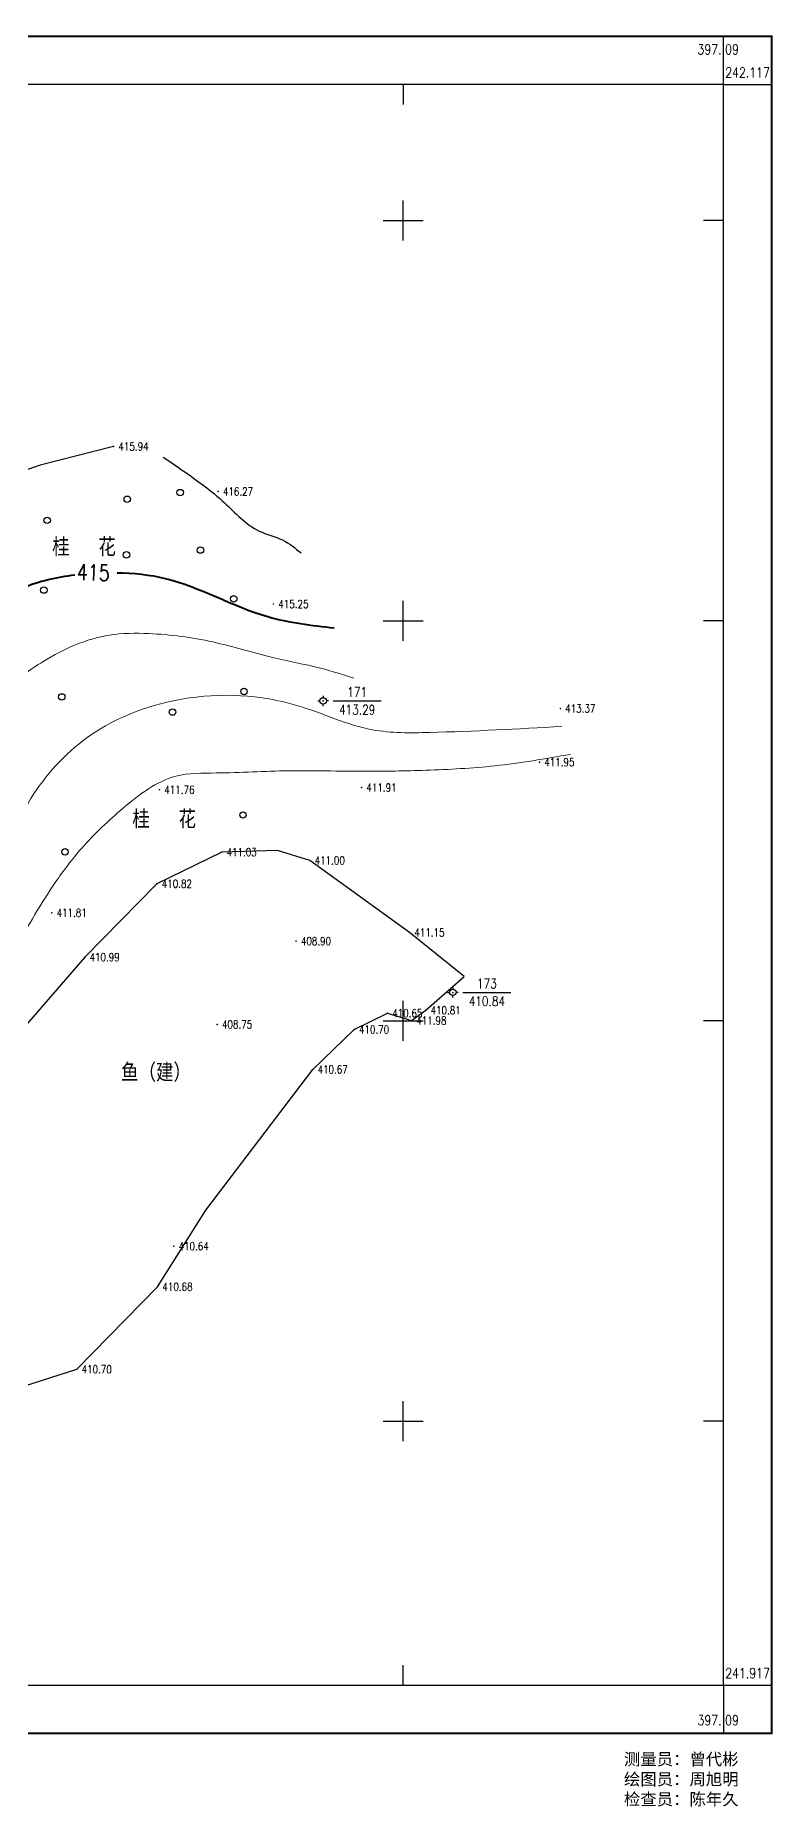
# Model space of a CAD drawing. Extents: x 396834 to 397278, y 241901 to 242133.
# Drawn here: x 397004.1 to 397096.1, y 241901.8 to 242123.1 of the extents above; entities that cross this region are included whole.
import ezdxf
from ezdxf.enums import TextEntityAlignment as Align

# ---------------------------------------------------------------- set-up
doc = ezdxf.new("R2010")
doc.units = 0
doc.header["$LTSCALE"] = 0.5
doc.header["$PDSIZE"] = 0.2
doc.linetypes.add('10411', pattern=[4, 2, 2, 1e-11])
doc.linetypes.add('10421', pattern=[2, 2, 1e-11])
doc.layers.add('GCD', color=1, linetype='Continuous')
doc.layers.add('地形图', color=252, linetype='Continuous')
doc.styles.add('textstyle4', font='', dxfattribs={"width": 0.8})
doc.styles.add('textstyle7', font='')
doc.styles.get('textstyle4').set_extended_font_data('rs')
doc.styles.get('textstyle7').set_extended_font_data('rs')

# ---------------------------------------------------------------- blocks, each defined once
blk = doc.blocks.new('GC200')
at = {"linetype": 'Continuous', "const_width": 0.2, "flags": 128}
blk.add_lwpolyline([(-0.1, 0, 1), (0.1, 0, 1)], format="xyb", close=True, dxfattribs=at)
blk = doc.blocks.new('gc116')
for p, q in [((-1.3, 0), (-0.8, 0)), ((0, 1.3), (0, 0.8)), ((1.3, 0), (0.8, 0)), ((0, -1.3), (0, -0.8))]:
    blk.add_line(p, q)
blk.add_circle((0, 0), 0.8)
blk.add_point((0, 0))
blk = doc.blocks.new('gc122')
blk.add_circle((0, 0), 0.8)

msp = doc.modelspace()

# ---------------------------------------------------------------- linework, layer by layer
at = {"layer": '地形图', "color": 6, "linetype": 'Continuous'}
for p, q in [((397090, 242117), (397090, 242123)), ((397050, 242117), (397050, 242114.5)), ((397090, 242117), (397096, 242117)), ((397050, 242097.5), (397050, 242102.5)), ((397047.5, 242100), (397052.5, 242100)), ((397090, 242100), (397087.5, 242100)), ((397050, 242047.5), (397050, 242052.5)), ((397047.5, 242050), (397052.5, 242050))]:
    msp.add_line(p, q, dxfattribs=at)
at = {"layer": '地形图', "linetype": 'Continuous'}
for p, q in [((397090, 242050), (397087.5, 242050)), ((397041.24, 242039.98), (397047.24, 242039.98)), ((397050, 241997.5), (397050, 242002.5)), ((397057.44, 242003.56), (397063.44, 242003.56)), ((397047.5, 242000), (397052.5, 242000)), ((397090, 242000), (397087.5, 242000)), ((397090, 241950), (397087.5, 241950)), ((397050, 241917), (397050, 241919.5)), ((397090, 241917), (397096, 241917)), ((397090, 241917), (397090, 241911))]:
    msp.add_line(p, q, dxfattribs=at)
at = {"layer": '地形图', "color": 1, "linetype": 'Continuous'}
for p, q in [((397050, 241947.5), (397050, 241952.5)), ((397047.5, 241950), (397052.5, 241950))]:
    msp.add_line(p, q, dxfattribs=at)
at = {"layer": '地形图', "linetype": 'Continuous', "const_width": 0.25, "flags": 128}
msp.add_lwpolyline([(396834, 241911), (397096, 241911), (397096, 242123), (396834, 242123)], close=True, dxfattribs=at)
at = {"layer": '地形图', "linetype": 'Continuous', "flags": 128}
msp.add_lwpolyline([(396840, 241917), (397090, 241917), (397090, 242117), (396840, 242117)], close=True, dxfattribs=at)
at = {"layer": '地形图', "linetype": 'Continuous', "const_width": 0.1, "flags": 128}
for points, elevation in [([(397039.94, 242039.98, 1), (397040.04, 242039.98, 1)], 413.29), ([(397056.14, 242003.56, 1), (397056.24, 242003.56, 1)], 410.84), ([(397056.14, 242003.56, 1), (397056.24, 242003.56, 1)], 410.84)]:
    msp.add_lwpolyline(points, format="xyb", close=True, dxfattribs=dict(at, elevation=elevation))
at = {"layer": '地形图', "linetype": '10421'}
for points in [[(397013.82, 242071.77, 415.94), (397004.63, 242069.45, 0), (396994.68, 242065.98, 415.89), (396985.95, 242055.4, 415.93)], [(396987.22, 241947.77, 0), (396991.18, 241945.18, 0), (396995.21, 241949.15, 410.61), (396998.4, 241953.02, 410.72), (397009.22, 241956.46, 410.7), (397019.31, 241966.78, 410.68), (397025.32, 241976.35, 0), (397038.69, 241993.93, 410.67), (397043.86, 241998.92, 410.7), (397048.02, 242000.96, 410.65), (397051.02, 242000.03, 411.98), (397052.81, 242001.32, 410.81), (397057.61, 242005.56, 0)]]:
    msp.add_polyline3d(points, dxfattribs=at)
at = {"layer": '地形图', "linetype": '10411'}
msp.add_polyline3d([(397057.61, 242005.56, 0), (397050.79, 242011.04, 0), (397038.33, 242020.05, 411), (397034.28, 242021.3, 0), (397027.32, 242021.08, 411.03), (397019.23, 242017.14, 410.82), (397010.21, 242007.96, 410.99), (396999.14, 241995.22, 411.16), (396991.63, 241980.16, 411.25), (396989.03, 241972.27, 411.66), (396988.34, 241958.2, 411.23), (396986.4, 241950.37, 412.54)], dxfattribs=at)
at = {"layer": '地形图', "color": 6, "linetype": 'Continuous'}
msp.add_open_spline([(397020.02, 242070.44), (397020.84, 242069.87), (397023.46, 242068.08), (397027.54, 242065.16), (397031.04, 242061.18), (397034.94, 242060.33), (397036.49, 242059.06), (397037.23, 242058.46)], degree=3, knots=[0, 0, 0, 0, 3.00372, 9.509357, 15.144569, 18.254896, 21.087402, 21.087402, 21.087402, 21.087402], dxfattribs=at)
at = {"layer": '地形图', "color": 6, "linetype": 'Continuous', "lineweight": 40}
for points, knots in [([(396971.41, 241984.55), (396972.21, 241985.41), (396974.89, 241988.33), (396978.85, 241994.08), (396983.7, 241999.54), (396985.83, 242005.69), (396987.46, 242011.68), (396989.08, 242018.85), (396990.17, 242028.13), (396990.42, 242037.7), (396993.68, 242048.16), (397001.01, 242054.19), (397006.72, 242055.47), (397008.97, 242055.73)], [42.26614, 42.26614, 42.26614, 42.26614, 45.804225, 54.161809, 63.237158, 67.297589, 73.551883, 81.895787, 89.298452, 101.548562, 110.599904, 121.291656, 128.024978, 128.024978, 128.024978, 128.024978]), ([(397014.25, 242055.99), (397016.29, 242055.96), (397022.87, 242055.3), (397031.2, 242050.26), (397038.56, 242049.42), (397041.36, 242049.09)], [133.266367, 133.266367, 133.266367, 133.266367, 139.344146, 152.986115, 161.410127, 161.410127, 161.410127, 161.410127])]:
    msp.add_open_spline(points, degree=3, knots=knots, dxfattribs=at)
at = {"layer": '地形图', "color": 6, "linetype": 'Continuous', "lineweight": 20}
for points, knots in [([(397043.81, 242042.82), (397042.44, 242043.26), (397039.11, 242044.33), (397033.12, 242045.37), (397026.14, 242047.6), (397019.28, 242048.48), (397011.92, 242048.42), (397005.84, 242045.69), (396999.71, 242041.22), (396998.58, 242035.9), (396997.21, 242032.99), (396996.87, 242032.26)], [0, 0, 0, 0, 4.314806, 10.486067, 18.200918, 26.233871, 31.166071, 40.057799, 45.826401, 53.051525, 55.50142, 55.50142, 55.50142, 55.50142]), ([(396977.6, 241964.31), (396978.5, 241966.5), (396980.67, 241971.8), (396983.04, 241981.08), (396988.31, 241990.31), (396992.61, 242001.77), (396997.74, 242013.82), (397001.78, 242026.52), (397010.22, 242036.41), (397022.57, 242041.27), (397035.53, 242040.61), (397045.16, 242035.89), (397056.47, 242036.05), (397064.32, 242036.48), (397069.79, 242036.78)], [0, 0, 0, 0, 7.099318, 17.190308, 28.539692, 38.773706, 53.860291, 67.925575, 78.338929, 91.706062, 106.224673, 115.997529, 123.184997, 139.680436, 139.680436, 139.680436, 139.680436]), ([(397070.88, 242033.3), (397067.74, 242032.75), (397061.77, 242031.71), (397053.13, 242031.29), (397044.54, 242031.1), (397035.78, 242031.4), (397028.02, 242030.9), (397020.58, 242031.03), (397015.02, 242026.73), (397010.11, 242022.18), (397005.64, 242016.23), (397003.17, 242011.92), (397001.59, 242009.17)], [0, 0, 0, 0, 9.544183, 18.17672, 25.904271, 35.34023, 44.369831, 49.446141, 57.071657, 64.320922, 69.752307, 79.24593, 79.24593, 79.24593, 79.24593])]:
    msp.add_open_spline(points, degree=3, knots=knots, dxfattribs=at)

# ---------------------------------------------------------------- block references
at = {"layer": '地形图', "color": 3, "linetype": 'Continuous'}
ref = msp.add_blockref('GC200', (397013.82, 242071.77, 415.94), dxfattribs=dict(at, xscale=0.5, yscale=0.5, zscale=0.5))
ref.add_attrib('height', '415.94', dxfattribs={"layer": 'GCD', "linetype": 'Continuous', "height": 1, "style": 'textstyle4', "width": 0.8}).set_placement((397014.42, 242071.77, 415.94), align=Align.MIDDLE_LEFT)
at = {"layer": '地形图', "linetype": 'Continuous', "xscale": 0.5, "yscale": 0.5}
for name, p in [('gc122', (397022.13, 242066.01)), ('gc122', (397015.52, 242065.17)), ('gc122', (397005.52, 242062.54)), ('gc122', (397024.67, 242058.82)), ('gc122', (397015.43, 242058.23)), ('gc122', (397005.1, 242053.82)), ('gc122', (397028.82, 242052.72)), ('gc122', (397030.11, 242041.15)), ('gc122', (397007.34, 242040.48)), ('gc116', (397039.99, 242039.98, 413.29)), ('gc122', (397021.17, 242038.58)), ('gc122', (397029.98, 242025.72)), ('gc122', (397007.75, 242021.12)), ('gc116', (397056.19, 242003.56, 410.84))]:
    msp.add_blockref(name, p, dxfattribs=at)
at = {"layer": '地形图', "color": 3, "linetype": 'Continuous'}
ref = msp.add_blockref('GC200', (397026.87, 242066.14, 416.27), dxfattribs=dict(at, xscale=0.5, yscale=0.5, zscale=0.5))
ref.add_attrib('height', '416.27', dxfattribs={"layer": 'GCD', "linetype": 'Continuous', "height": 1, "style": 'textstyle4', "width": 0.8}).set_placement((397027.47, 242066.14, 416.27), align=Align.MIDDLE_LEFT)
ref = msp.add_blockref('GC200', (397033.79, 242052.08, 415.25), dxfattribs=dict(at, xscale=0.5, yscale=0.5, zscale=0.5))
ref.add_attrib('height', '415.25', dxfattribs={"layer": 'GCD', "linetype": 'Continuous', "height": 1, "style": 'textstyle4', "width": 0.8}).set_placement((397034.39, 242052.08, 415.25), align=Align.MIDDLE_LEFT)
ref = msp.add_blockref('GC200', (397069.62, 242039.02, 413.37), dxfattribs=dict(at, xscale=0.5, yscale=0.5, zscale=0.5))
ref.add_attrib('height', '413.37', dxfattribs={"layer": 'GCD', "linetype": 'Continuous', "height": 1, "style": 'textstyle4', "width": 0.8}).set_placement((397070.22, 242039.02, 413.37), align=Align.MIDDLE_LEFT)
ref = msp.add_blockref('GC200', (397067.01, 242032.32, 411.95), dxfattribs=dict(at, xscale=0.5, yscale=0.5, zscale=0.5))
ref.add_attrib('height', '411.95', dxfattribs={"layer": 'GCD', "linetype": 'Continuous', "height": 1, "style": 'textstyle4', "width": 0.8}).set_placement((397067.61, 242032.32, 411.95), align=Align.MIDDLE_LEFT)
ref = msp.add_blockref('GC200', (397019.55, 242028.88, 411.76), dxfattribs=dict(at, xscale=0.5, yscale=0.5, zscale=0.5))
ref.add_attrib('height', '411.76', dxfattribs={"layer": 'GCD', "linetype": 'Continuous', "height": 1, "style": 'textstyle4', "width": 0.8}).set_placement((397020.15, 242028.88, 411.76), align=Align.MIDDLE_LEFT)
ref = msp.add_blockref('GC200', (397044.79, 242029.15, 411.91), dxfattribs=dict(at, xscale=0.5, yscale=0.5, zscale=0.5))
ref.add_attrib('height', '411.91', dxfattribs={"layer": 'GCD', "linetype": 'Continuous', "height": 1, "style": 'textstyle4', "width": 0.8}).set_placement((397045.39, 242029.15, 411.91), align=Align.MIDDLE_LEFT)
ref = msp.add_blockref('GC200', (397044.79, 242029.14, 411.91), dxfattribs=dict(at, xscale=0.5, yscale=0.5, zscale=0.5))
ref.add_attrib('height', '411.91', dxfattribs={"layer": 'GCD', "linetype": 'Continuous', "height": 1, "style": 'textstyle4', "width": 0.8}).set_placement((397045.39, 242029.14, 411.91), align=Align.MIDDLE_LEFT)
ref = msp.add_blockref('GC200', (397027.32, 242021.08, 411.03), dxfattribs=dict(at, xscale=0.5, yscale=0.5, zscale=0.5))
ref.add_attrib('height', '411.03', dxfattribs={"layer": 'GCD', "linetype": 'Continuous', "height": 1, "style": 'textstyle4', "width": 0.8}).set_placement((397027.92, 242021.08, 411.03), align=Align.MIDDLE_LEFT)
ref = msp.add_blockref('GC200', (397038.33, 242020.05, 411), dxfattribs=dict(at, xscale=0.5, yscale=0.5, zscale=0.5))
ref.add_attrib('height', '411.00', dxfattribs={"layer": 'GCD', "linetype": 'Continuous', "height": 1, "style": 'textstyle4', "width": 0.8}).set_placement((397038.93, 242020.05, 411), align=Align.MIDDLE_LEFT)
ref = msp.add_blockref('GC200', (397019.23, 242017.14, 410.82), dxfattribs=dict(at, xscale=0.5, yscale=0.5, zscale=0.5))
ref.add_attrib('height', '410.82', dxfattribs={"layer": 'GCD', "linetype": 'Continuous', "height": 1, "style": 'textstyle4', "width": 0.8}).set_placement((397019.83, 242017.14, 410.82), align=Align.MIDDLE_LEFT)
ref = msp.add_blockref('GC200', (397006.1, 242013.51, 411.81), dxfattribs=dict(at, xscale=0.5, yscale=0.5, zscale=0.5))
ref.add_attrib('height', '411.81', dxfattribs={"layer": 'GCD', "linetype": 'Continuous', "height": 1, "style": 'textstyle4', "width": 0.8}).set_placement((397006.7, 242013.51, 411.81), align=Align.MIDDLE_LEFT)
ref = msp.add_blockref('GC200', (397036.61, 242009.96, 408.9), dxfattribs=dict(at, xscale=0.5, yscale=0.5, zscale=0.5))
ref.add_attrib('height', '408.90', dxfattribs={"layer": 'GCD', "linetype": 'Continuous', "height": 1, "style": 'textstyle4', "width": 0.8}).set_placement((397037.21, 242009.96, 408.9), align=Align.MIDDLE_LEFT)
ref = msp.add_blockref('GC200', (397050.79, 242011.04, 411.15), dxfattribs=dict(at, xscale=0.5, yscale=0.5, zscale=0.5))
ref.add_attrib('height', '411.15', dxfattribs={"layer": 'GCD', "linetype": 'Continuous', "height": 1, "style": 'textstyle4', "width": 0.8}).set_placement((397051.39, 242011.04, 411.15), align=Align.MIDDLE_LEFT)
ref = msp.add_blockref('GC200', (397010.21, 242007.96, 410.99), dxfattribs=dict(at, xscale=0.5, yscale=0.5, zscale=0.5))
ref.add_attrib('height', '410.99', dxfattribs={"layer": 'GCD', "linetype": 'Continuous', "height": 1, "style": 'textstyle4', "width": 0.8}).set_placement((397010.81, 242007.96, 410.99), align=Align.MIDDLE_LEFT)
ref = msp.add_blockref('GC200', (397048.02, 242000.96, 410.65), dxfattribs=dict(at, xscale=0.5, yscale=0.5, zscale=0.5))
ref.add_attrib('height', '410.65', dxfattribs={"layer": 'GCD', "linetype": 'Continuous', "height": 1, "style": 'textstyle4', "width": 0.8}).set_placement((397048.62, 242000.96, 410.65), align=Align.MIDDLE_LEFT)
ref = msp.add_blockref('GC200', (397052.81, 242001.32, 410.81), dxfattribs=dict(at, xscale=0.5, yscale=0.5, zscale=0.5))
ref.add_attrib('height', '410.81', dxfattribs={"layer": 'GCD', "linetype": 'Continuous', "height": 1, "style": 'textstyle4', "width": 0.8}).set_placement((397053.41, 242001.32, 410.81), align=Align.MIDDLE_LEFT)
ref = msp.add_blockref('GC200', (397026.75, 241999.55, 408.75), dxfattribs=dict(at, xscale=0.5, yscale=0.5, zscale=0.5))
ref.add_attrib('height', '408.75', dxfattribs={"layer": 'GCD', "linetype": 'Continuous', "height": 1, "style": 'textstyle4', "width": 0.8}).set_placement((397027.35, 241999.55, 408.75), align=Align.MIDDLE_LEFT)
ref = msp.add_blockref('GC200', (397043.86, 241998.92, 410.7), dxfattribs=dict(at, xscale=0.5, yscale=0.5, zscale=0.5))
ref.add_attrib('height', '410.70', dxfattribs={"layer": 'GCD', "linetype": 'Continuous', "height": 1, "style": 'textstyle4', "width": 0.8}).set_placement((397044.46, 241998.92, 410.7), align=Align.MIDDLE_LEFT)
ref = msp.add_blockref('GC200', (397051.02, 242000.03, 411.98), dxfattribs=dict(at, xscale=0.5, yscale=0.5, zscale=0.5))
ref.add_attrib('height', '411.98', dxfattribs={"layer": 'GCD', "linetype": 'Continuous', "height": 1, "style": 'textstyle4', "width": 0.8}).set_placement((397051.62, 242000.03, 411.98), align=Align.MIDDLE_LEFT)
ref = msp.add_blockref('GC200', (397038.69, 241993.93, 410.67), dxfattribs=dict(at, xscale=0.5, yscale=0.5, zscale=0.5))
ref.add_attrib('height', '410.67', dxfattribs={"layer": 'GCD', "linetype": 'Continuous', "height": 1, "style": 'textstyle4', "width": 0.8}).set_placement((397039.29, 241993.93, 410.67), align=Align.MIDDLE_LEFT)
ref = msp.add_blockref('GC200', (397021.33, 241971.85, 410.64), dxfattribs=dict(at, xscale=0.5, yscale=0.5, zscale=0.5))
ref.add_attrib('height', '410.64', dxfattribs={"layer": 'GCD', "linetype": 'Continuous', "height": 1, "style": 'textstyle4', "width": 0.8}).set_placement((397021.93, 241971.85, 410.64), align=Align.MIDDLE_LEFT)
ref = msp.add_blockref('GC200', (397019.31, 241966.78, 410.68), dxfattribs=dict(at, xscale=0.5, yscale=0.5, zscale=0.5))
ref.add_attrib('height', '410.68', dxfattribs={"layer": 'GCD', "linetype": 'Continuous', "height": 1, "style": 'textstyle4', "width": 0.8}).set_placement((397019.91, 241966.78, 410.68), align=Align.MIDDLE_LEFT)
ref = msp.add_blockref('GC200', (397009.22, 241956.46, 410.7), dxfattribs=dict(at, xscale=0.5, yscale=0.5, zscale=0.5))
ref.add_attrib('height', '410.70', dxfattribs={"layer": 'GCD', "linetype": 'Continuous', "height": 1, "style": 'textstyle4', "width": 0.8}).set_placement((397009.82, 241956.46, 410.7), align=Align.MIDDLE_LEFT)

# ---------------------------------------------------------------- texts
at = {"layer": '地形图', "color": 6, "linetype": 'Continuous', "style": 'textstyle4', "width": 0.8}
msp.add_text('397.', height=1.25, dxfattribs=at).set_placement((397089.75, 242121.38), align=Align.MIDDLE_RIGHT)
msp.add_text('09', height=1.25, dxfattribs=at).set_placement((397090.2, 242121.38), align=Align.MIDDLE_LEFT)
msp.add_text('242.117', height=1.25, dxfattribs=at).set_placement((397093, 242118.5), align=Align.MIDDLE)
for p in [(397006.15, 242058.27), (397016.16, 242024.26)]:
    msp.add_text('桂   花', height=2, dxfattribs=at).set_placement(p)
at = {"layer": '地形图', "color": 6, "linetype": 'Continuous', "lineweight": 20, "style": 'textstyle4', "width": 0.8}
msp.add_text('415', height=2, rotation=358.3165, dxfattribs=at).set_placement((397009.2, 242055.08))
at = {"layer": '地形图', "linetype": 'Continuous', "style": 'textstyle4', "width": 0.8}
for s, height, p in [('171', 1.2, (397044.24, 242041.08)), ('413.29', 1.2, (397044.24, 242038.88)), ('173', 1.2, (397060.44, 242004.66)), ('410.84', 1.2, (397060.44, 242002.46)), ('241.917', 1.25, (397093, 241918.5))]:
    msp.add_text(s, height=height, dxfattribs=at).set_placement(p, align=Align.MIDDLE)
msp.add_text('鱼（建）', height=2, dxfattribs=at).set_placement((397014.75, 241992.62))
msp.add_text('397.', height=1.25, dxfattribs=at).set_placement((397089.75, 241912.62), align=Align.MIDDLE_RIGHT)
msp.add_text('09', height=1.25, dxfattribs=at).set_placement((397090.2, 241912.62), align=Align.MIDDLE_LEFT)
at = {"layer": '地形图', "linetype": 'Continuous', "style": 'textstyle7'}
for s, p in [('测量员：曾代彬', (397077.56, 241907.75)), ('绘图员：周旭明', (397077.56, 241905.25)), ('检查员：陈年久', (397077.56, 241902.75))]:
    msp.add_text(s, height=1.5, dxfattribs=at).set_placement(p, align=Align.MIDDLE_LEFT)

doc.saveas('drawing.dxf')
